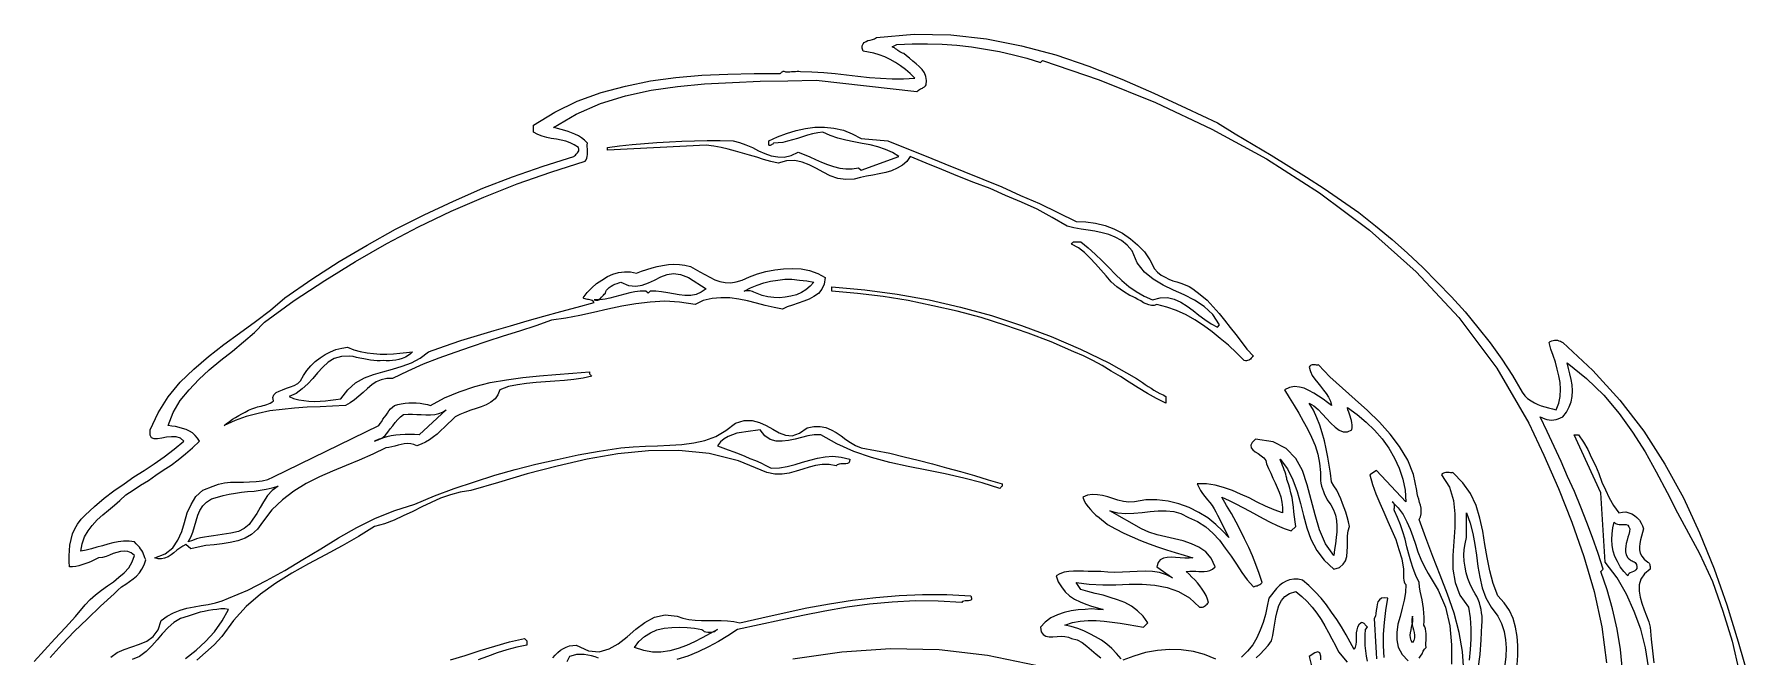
# Model space of a CAD drawing. Extents: x 0.04 to 5.44, y 0.03 to 8.8.
# Drawn here: x 0.33 to 5.39, y 6.96 to 8.8 of the extents above; entities that cross this region are included whole.
import ezdxf

# ---------------------------------------------------------------- set-up
doc = ezdxf.new("R2010")
doc.units = 0
doc.layers.add('1', color=7, linetype='Continuous')

msp = doc.modelspace()

# ---------------------------------------------------------------- linework, layer by layer
for points in [[(0.326, 6.945), (0.356, 6.978), (0.387, 7.012), (0.418, 7.045), (0.448, 7.078), (0.476, 7.112), (0.491, 7.128), (0.507, 7.142), (0.525, 7.156), (0.542, 7.168), (0.56, 7.18), (0.576, 7.194), (0.591, 7.207), (0.605, 7.222), (0.615, 7.239), (0.622, 7.258), (0.612, 7.266), (0.602, 7.27), (0.591, 7.271), (0.581, 7.27), (0.57, 7.267), (0.559, 7.264), (0.548, 7.259), (0.538, 7.255), (0.527, 7.252), (0.516, 7.251), (0.508, 7.247), (0.5, 7.243), (0.492, 7.239), (0.484, 7.236), (0.475, 7.233), (0.466, 7.23), (0.458, 7.228), (0.449, 7.226), (0.439, 7.225), (0.43, 7.225), (0.429, 7.24), (0.429, 7.257), (0.43, 7.273), (0.431, 7.289), (0.435, 7.305), (0.439, 7.322), (0.446, 7.337), (0.454, 7.351), (0.464, 7.365), (0.476, 7.377), (0.504, 7.403), (0.532, 7.427), (0.561, 7.449), (0.591, 7.47), (0.62, 7.49), (0.651, 7.509), (0.68, 7.529), (0.71, 7.55), (0.739, 7.572), (0.768, 7.596), (0.758, 7.605), (0.745, 7.609), (0.731, 7.609), (0.717, 7.608), (0.703, 7.605), (0.69, 7.603), (0.68, 7.603), (0.672, 7.606), (0.668, 7.614), (0.668, 7.629), (0.692, 7.68), (0.721, 7.727), (0.757, 7.77), (0.797, 7.809), (0.841, 7.846), (0.886, 7.881), (0.932, 7.915), (0.979, 7.949), (1.024, 7.983), (1.066, 8.019), (1.146, 8.074), (1.227, 8.127), (1.309, 8.175), (1.393, 8.222), (1.478, 8.265), (1.564, 8.305), (1.651, 8.343), (1.739, 8.377), (1.829, 8.408), (1.92, 8.437), (1.922, 8.439), (1.925, 8.441), (1.927, 8.444), (1.929, 8.446), (1.931, 8.448), (1.932, 8.451), (1.934, 8.454), (1.934, 8.456), (1.934, 8.459), (1.933, 8.463), (1.921, 8.471), (1.909, 8.477), (1.896, 8.482), (1.882, 8.485), (1.868, 8.488), (1.853, 8.49), (1.84, 8.493), (1.826, 8.497), (1.813, 8.502), (1.801, 8.509), (1.801, 8.529), (1.864, 8.568), (1.93, 8.6), (2, 8.626), (2.072, 8.645), (2.146, 8.66), (2.221, 8.67), (2.298, 8.677), (2.375, 8.68), (2.452, 8.682), (2.529, 8.682), (2.531, 8.683), (2.532, 8.685), (2.533, 8.686), (2.535, 8.687), (2.537, 8.688), (2.538, 8.689), (2.54, 8.689), (2.543, 8.688), (2.545, 8.687), (2.549, 8.687), (2.553, 8.687), (2.558, 8.687), (2.563, 8.688), (2.568, 8.688), (2.574, 8.688), (2.579, 8.689), (2.584, 8.689), (2.589, 8.688), (2.623, 8.687), (2.658, 8.685), (2.692, 8.682), (2.725, 8.678), (2.759, 8.674), (2.793, 8.67), (2.826, 8.668), (2.86, 8.666), (2.893, 8.666), (2.927, 8.668), (2.913, 8.682), (2.899, 8.694), (2.885, 8.705), (2.87, 8.715), (2.854, 8.723), (2.838, 8.731), (2.822, 8.737), (2.806, 8.742), (2.79, 8.745), (2.774, 8.748), (2.771, 8.757), (2.771, 8.764), (2.774, 8.77), (2.777, 8.774), (2.783, 8.777), (2.788, 8.78), (2.795, 8.781), (2.802, 8.783), (2.808, 8.785), (2.814, 8.788), (2.925, 8.798), (3.033, 8.796), (3.139, 8.785), (3.242, 8.764), (3.343, 8.737), (3.441, 8.704), (3.538, 8.665), (3.633, 8.624), (3.728, 8.58), (3.821, 8.536), (3.873, 8.504), (3.926, 8.472), (3.979, 8.441), (4.032, 8.408), (4.084, 8.376), (4.136, 8.342), (4.187, 8.307), (4.238, 8.271), (4.288, 8.232), (4.337, 8.192)], [(2.847, 8.483), (2.903, 8.461), (2.96, 8.438), (3.016, 8.415), (3.072, 8.393), (3.128, 8.37), (3.184, 8.347), (3.239, 8.322), (3.295, 8.298), (3.349, 8.271), (3.403, 8.245), (3.432, 8.244), (3.461, 8.24), (3.489, 8.233), (3.515, 8.223), (3.54, 8.21), (3.564, 8.194), (3.585, 8.176), (3.605, 8.155), (3.621, 8.132), (3.635, 8.105), (3.644, 8.095), (3.655, 8.086), (3.666, 8.08), (3.677, 8.074), (3.689, 8.07), (3.701, 8.067), (3.713, 8.063), (3.725, 8.058), (3.737, 8.053), (3.748, 8.046), (3.77, 8.029), (3.79, 8.012), (3.808, 7.993), (3.826, 7.973), (3.842, 7.953), (3.858, 7.932), (3.875, 7.911), (3.891, 7.89), (3.908, 7.868), (3.927, 7.847), (3.924, 7.845), (3.922, 7.843), (3.92, 7.841), (3.918, 7.838), (3.915, 7.836), (3.913, 7.835), (3.91, 7.834), (3.907, 7.833), (3.904, 7.833), (3.9, 7.834), (3.877, 7.857), (3.853, 7.879), (3.829, 7.899), (3.805, 7.919), (3.78, 7.938), (3.754, 7.954), (3.728, 7.969), (3.7, 7.982), (3.671, 7.992), (3.642, 8), (3.634, 7.997), (3.626, 7.997), (3.618, 7.999), (3.61, 8.002), (3.602, 8.005), (3.594, 8.01), (3.586, 8.014), (3.578, 8.019), (3.57, 8.023), (3.562, 8.026), (3.543, 8.038), (3.524, 8.052), (3.507, 8.067), (3.492, 8.084), (3.476, 8.102), (3.461, 8.12), (3.445, 8.137), (3.428, 8.153), (3.41, 8.167), (3.39, 8.178), (3.392, 8.181), (3.394, 8.183), (3.396, 8.185), (3.399, 8.185), (3.402, 8.185), (3.405, 8.185), (3.408, 8.185), (3.411, 8.185), (3.414, 8.185), (3.417, 8.185), (3.439, 8.167), (3.46, 8.148), (3.48, 8.129), (3.5, 8.109), (3.519, 8.089), (3.538, 8.071), (3.559, 8.053), (3.581, 8.038), (3.604, 8.024), (3.629, 8.013), (3.652, 8.019), (3.673, 8.02), (3.693, 8.015), (3.713, 8.007), (3.731, 7.995), (3.749, 7.982), (3.766, 7.968), (3.784, 7.955), (3.802, 7.943), (3.821, 7.933), (3.827, 7.94), (3.807, 7.97), (3.782, 7.994), (3.753, 8.012), (3.722, 8.028), (3.691, 8.042), (3.66, 8.057), (3.631, 8.074), (3.605, 8.095), (3.584, 8.123), (3.569, 8.158), (3.554, 8.175), (3.537, 8.189), (3.519, 8.199), (3.5, 8.206), (3.48, 8.211), (3.459, 8.216), (3.439, 8.219), (3.418, 8.222), (3.397, 8.226), (3.377, 8.231), (3.333, 8.257), (3.288, 8.281), (3.242, 8.302), (3.195, 8.322), (3.149, 8.342), (3.101, 8.36), (3.054, 8.379), (3.007, 8.398), (2.96, 8.417), (2.913, 8.437), (2.903, 8.422), (2.89, 8.411), (2.875, 8.402), (2.858, 8.395), (2.841, 8.39), (2.822, 8.386), (2.803, 8.382), (2.784, 8.379), (2.766, 8.375), (2.748, 8.37), (2.723, 8.369), (2.699, 8.372), (2.677, 8.38), (2.656, 8.391), (2.636, 8.401), (2.615, 8.412), (2.594, 8.42), (2.572, 8.425), (2.548, 8.424), (2.523, 8.417), (2.502, 8.422), (2.48, 8.428), (2.46, 8.435), (2.439, 8.441), (2.418, 8.447), (2.397, 8.453), (2.376, 8.459), (2.355, 8.463), (2.333, 8.467), (2.311, 8.47), (2.019, 8.456), (2.019, 8.463), (2.055, 8.468), (2.092, 8.472), (2.128, 8.475), (2.165, 8.478), (2.202, 8.48), (2.239, 8.482), (2.276, 8.483), (2.314, 8.484), (2.352, 8.484), (2.39, 8.483), (2.409, 8.478), (2.428, 8.471), (2.447, 8.463), (2.465, 8.454), (2.484, 8.446), (2.503, 8.439), (2.522, 8.436), (2.541, 8.435), (2.562, 8.44), (2.582, 8.45), (2.6, 8.443), (2.617, 8.436), (2.634, 8.428), (2.651, 8.42), (2.669, 8.413), (2.687, 8.407), (2.705, 8.402), (2.723, 8.4), (2.742, 8.4), (2.761, 8.403), (2.768, 8.397), (2.88, 8.437), (2.861, 8.449), (2.84, 8.458), (2.818, 8.465), (2.795, 8.471), (2.771, 8.475), (2.747, 8.48), (2.723, 8.485), (2.699, 8.491), (2.677, 8.499), (2.655, 8.509), (2.64, 8.507), (2.625, 8.504), (2.61, 8.5), (2.595, 8.495), (2.58, 8.49), (2.566, 8.486), (2.551, 8.482), (2.537, 8.478), (2.523, 8.477), (2.509, 8.476), (2.508, 8.475), (2.507, 8.473), (2.505, 8.472), (2.504, 8.471), (2.502, 8.47), (2.5, 8.469), (2.498, 8.469), (2.496, 8.47), (2.496, 8.483), (2.521, 8.495), (2.548, 8.505), (2.576, 8.514), (2.604, 8.52), (2.632, 8.524), (2.66, 8.524), (2.688, 8.521), (2.716, 8.515), (2.742, 8.504), (2.768, 8.49), (2.847, 8.483)], [(4.337, 8.192), (4.382, 8.151), (4.427, 8.109), (4.47, 8.066), (4.512, 8.022), (4.552, 7.978), (4.59, 7.932), (4.626, 7.886), (4.661, 7.838), (4.692, 7.79), (4.721, 7.741), (4.729, 7.73), (4.737, 7.722), (4.747, 7.715), (4.757, 7.709), (4.767, 7.704), (4.777, 7.7), (4.788, 7.697), (4.799, 7.694), (4.81, 7.691), (4.821, 7.688), (4.829, 7.708), (4.833, 7.728), (4.834, 7.749), (4.833, 7.769), (4.829, 7.789), (4.824, 7.809), (4.819, 7.829), (4.812, 7.849), (4.806, 7.868), (4.801, 7.887), (4.804, 7.89), (4.808, 7.892), (4.812, 7.893), (4.816, 7.894), (4.821, 7.894), (4.825, 7.894), (4.829, 7.892), (4.834, 7.891), (4.837, 7.889), (4.841, 7.887), (4.93, 7.805), (5.009, 7.717), (5.08, 7.625), (5.142, 7.528), (5.197, 7.428), (5.245, 7.325), (5.288, 7.219), (5.325, 7.112), (5.359, 7.003), (5.39, 6.894)], [(2.417, 8.072), (2.439, 8.081), (2.462, 8.09), (2.487, 8.097), (2.513, 8.102), (2.539, 8.105), (2.565, 8.106), (2.591, 8.105), (2.616, 8.1), (2.64, 8.091), (2.662, 8.079), (2.659, 8.06), (2.652, 8.045), (2.642, 8.032), (2.629, 8.023), (2.615, 8.015), (2.599, 8.009), (2.582, 8.004), (2.566, 7.998), (2.55, 7.993), (2.536, 7.986), (2.511, 7.991), (2.485, 7.997), (2.459, 8.004), (2.433, 8.01), (2.407, 8.015), (2.38, 8.019), (2.354, 8.019), (2.328, 8.017), (2.302, 8.011), (2.278, 8), (2.232, 8.007), (2.188, 8.009), (2.145, 8.007), (2.103, 8.002), (2.061, 7.995), (2.02, 7.986), (1.978, 7.976), (1.937, 7.967), (1.896, 7.959), (1.854, 7.953), (1.807, 7.937), (1.759, 7.921), (1.711, 7.906), (1.663, 7.89), (1.616, 7.875), (1.568, 7.858), (1.521, 7.841), (1.475, 7.823), (1.429, 7.803), (1.384, 7.781), (1.367, 7.781), (1.351, 7.777), (1.336, 7.771), (1.323, 7.762), (1.31, 7.751), (1.297, 7.74), (1.285, 7.729), (1.272, 7.718), (1.259, 7.709), (1.245, 7.701), (1.207, 7.699), (1.17, 7.697), (1.132, 7.696), (1.095, 7.693), (1.058, 7.689), (1.022, 7.685), (0.987, 7.678), (0.952, 7.669), (0.919, 7.657), (0.887, 7.642), (0.894, 7.648), (0.903, 7.654), (0.911, 7.661), (0.92, 7.666), (0.93, 7.672), (0.939, 7.677), (0.949, 7.682), (0.959, 7.687), (0.969, 7.691), (0.98, 7.695), (0.985, 7.697), (0.99, 7.698), (0.996, 7.699), (1.002, 7.701), (1.007, 7.702), (1.013, 7.704), (1.018, 7.706), (1.023, 7.708), (1.028, 7.711), (1.033, 7.715), (1.031, 7.725), (1.034, 7.733), (1.04, 7.74), (1.049, 7.744), (1.059, 7.748), (1.071, 7.752), (1.083, 7.756), (1.094, 7.76), (1.104, 7.766), (1.112, 7.774), (1.121, 7.79), (1.131, 7.805), (1.143, 7.818), (1.156, 7.831), (1.17, 7.842), (1.185, 7.852), (1.201, 7.86), (1.217, 7.867), (1.234, 7.871), (1.251, 7.874), (1.27, 7.866), (1.289, 7.861), (1.309, 7.857), (1.328, 7.855), (1.348, 7.853), (1.367, 7.853), (1.387, 7.854), (1.406, 7.856), (1.425, 7.858), (1.443, 7.86), (1.437, 7.854), (1.43, 7.849), (1.422, 7.844), (1.413, 7.84), (1.403, 7.837), (1.394, 7.835), (1.384, 7.834), (1.375, 7.833), (1.365, 7.833), (1.357, 7.834), (1.348, 7.833), (1.339, 7.833), (1.329, 7.834), (1.319, 7.835), (1.309, 7.837), (1.299, 7.839), (1.288, 7.841), (1.278, 7.843), (1.268, 7.846), (1.258, 7.847), (1.233, 7.846), (1.212, 7.84), (1.194, 7.829), (1.178, 7.814), (1.163, 7.798), (1.149, 7.781), (1.134, 7.765), (1.117, 7.75), (1.1, 7.737), (1.079, 7.728), (1.092, 7.722), (1.107, 7.718), (1.122, 7.716), (1.137, 7.714), (1.153, 7.713), (1.17, 7.714), (1.186, 7.715), (1.201, 7.717), (1.217, 7.719), (1.231, 7.721), (1.252, 7.748), (1.275, 7.768), (1.301, 7.783), (1.328, 7.793), (1.356, 7.801), (1.384, 7.809), (1.413, 7.817), (1.44, 7.827), (1.466, 7.841), (1.49, 7.86), (1.538, 7.877), (1.586, 7.893), (1.635, 7.908), (1.684, 7.923), (1.733, 7.937), (1.782, 7.951), (1.831, 7.965), (1.881, 7.979), (1.93, 7.992), (1.98, 8.006), (1.977, 8.009), (1.974, 8.011), (1.971, 8.012), (1.967, 8.013), (1.963, 8.014), (1.96, 8.014), (1.956, 8.015), (1.953, 8.016), (1.949, 8.017), (1.947, 8.019), (1.959, 8.035), (1.973, 8.049), (1.987, 8.062), (2.002, 8.072), (2.019, 8.082), (2.035, 8.089), (2.052, 8.094), (2.069, 8.096), (2.087, 8.096), (2.105, 8.092), (2.12, 8.098), (2.135, 8.103), (2.151, 8.108), (2.166, 8.112), (2.182, 8.115), (2.199, 8.118), (2.215, 8.119), (2.232, 8.118), (2.248, 8.116), (2.264, 8.112), (2.278, 8.104), (2.292, 8.096), (2.307, 8.088), (2.321, 8.08), (2.336, 8.073), (2.351, 8.068), (2.367, 8.065), (2.383, 8.064), (2.399, 8.067), (2.417, 8.072)], [(3.582, 7.781), (3.591, 7.775), (3.599, 7.769), (3.607, 7.763), (3.616, 7.757), (3.625, 7.752), (3.633, 7.747), (3.642, 7.742), (3.651, 7.737), (3.66, 7.733), (3.668, 7.728), (3.668, 7.708), (3.641, 7.722), (3.614, 7.737), (3.587, 7.753), (3.56, 7.77), (3.534, 7.787), (3.507, 7.803), (3.48, 7.819), (3.453, 7.834), (3.425, 7.848), (3.397, 7.86), (3.33, 7.889), (3.262, 7.915), (3.193, 7.939), (3.123, 7.961), (3.052, 7.98), (2.98, 7.996), (2.907, 8.011), (2.833, 8.023), (2.758, 8.032), (2.682, 8.039), (2.682, 8.052), (2.779, 8.043), (2.875, 8.03), (2.969, 8.013), (3.062, 7.992), (3.153, 7.967), (3.242, 7.938), (3.33, 7.905), (3.416, 7.868), (3.5, 7.827), (3.582, 7.781)], [(1.966, 7.801), (1.966, 7.799), (1.966, 7.797), (1.966, 7.795), (1.968, 7.793), (1.969, 7.792), (1.97, 7.79), (1.972, 7.789), (1.973, 7.788), (1.947, 7.782), (1.92, 7.778), (1.892, 7.775), (1.864, 7.773), (1.836, 7.771), (1.808, 7.769), (1.78, 7.766), (1.753, 7.762), (1.727, 7.757), (1.701, 7.748), (1.695, 7.733), (1.687, 7.721), (1.675, 7.711), (1.661, 7.703), (1.646, 7.697), (1.631, 7.692), (1.615, 7.687), (1.598, 7.681), (1.583, 7.675), (1.569, 7.668), (1.559, 7.658), (1.548, 7.647), (1.538, 7.637), (1.527, 7.627), (1.516, 7.617), (1.505, 7.609), (1.493, 7.6), (1.482, 7.593), (1.469, 7.587), (1.456, 7.582), (1.447, 7.586), (1.438, 7.588), (1.429, 7.589), (1.419, 7.588), (1.41, 7.586), (1.401, 7.584), (1.391, 7.581), (1.382, 7.579), (1.373, 7.577), (1.364, 7.576), (1.326, 7.557), (1.286, 7.54), (1.247, 7.524), (1.207, 7.507), (1.168, 7.49), (1.129, 7.471), (1.093, 7.448), (1.059, 7.423), (1.028, 7.393), (1, 7.357), (0.985, 7.336), (0.968, 7.32), (0.949, 7.309), (0.927, 7.301), (0.905, 7.296), (0.881, 7.293), (0.857, 7.29), (0.833, 7.288), (0.81, 7.283), (0.788, 7.278), (0.774, 7.291), (0.765, 7.286), (0.756, 7.28), (0.747, 7.274), (0.738, 7.266), (0.73, 7.26), (0.721, 7.254), (0.711, 7.25), (0.702, 7.248), (0.692, 7.248), (0.682, 7.251), (0.713, 7.263), (0.735, 7.281), (0.75, 7.303), (0.762, 7.329), (0.77, 7.356), (0.778, 7.384), (0.789, 7.409), (0.803, 7.432), (0.824, 7.451), (0.854, 7.463), (0.87, 7.469), (0.888, 7.473), (0.906, 7.475), (0.925, 7.475), (0.944, 7.475), (0.962, 7.476), (0.981, 7.477), (0.999, 7.479), (1.016, 7.483), (1.033, 7.49), (1.344, 7.642), (1.348, 7.648), (1.353, 7.654), (1.356, 7.661), (1.36, 7.667), (1.365, 7.673), (1.369, 7.679), (1.373, 7.685), (1.378, 7.691), (1.384, 7.696), (1.39, 7.701), (1.4, 7.704), (1.41, 7.706), (1.421, 7.708), (1.432, 7.709), (1.443, 7.709), (1.454, 7.709), (1.466, 7.708), (1.476, 7.706), (1.487, 7.704), (1.496, 7.701), (1.538, 7.724), (1.581, 7.742), (1.627, 7.757), (1.673, 7.769), (1.721, 7.777), (1.769, 7.784), (1.818, 7.789), (1.867, 7.793), (1.917, 7.797), (1.966, 7.801)], [(0.552, 6.958), (0.571, 6.971), (0.591, 6.98), (0.614, 6.988), (0.637, 6.996), (0.658, 7.005), (0.677, 7.019), (0.692, 7.038), (0.701, 7.066), (0.718, 7.079), (0.737, 7.089), (0.757, 7.097), (0.777, 7.102), (0.798, 7.106), (0.819, 7.11), (0.84, 7.113), (0.861, 7.118), (0.881, 7.124), (0.9, 7.132), (0.957, 7.156), (1.012, 7.184), (1.066, 7.214), (1.119, 7.246), (1.172, 7.278), (1.225, 7.31), (1.279, 7.341), (1.334, 7.368), (1.391, 7.391), (1.45, 7.41), (1.508, 7.434), (1.566, 7.456), (1.626, 7.476), (1.686, 7.495), (1.746, 7.512), (1.807, 7.528), (1.87, 7.542), (1.932, 7.555), (1.995, 7.566), (2.059, 7.576), (2.095, 7.579), (2.131, 7.581), (2.167, 7.582), (2.203, 7.584), (2.239, 7.586), (2.274, 7.591), (2.307, 7.598), (2.339, 7.61), (2.369, 7.627), (2.397, 7.649), (2.423, 7.657), (2.446, 7.657), (2.468, 7.651), (2.488, 7.642), (2.507, 7.631), (2.526, 7.62), (2.545, 7.614), (2.565, 7.612), (2.586, 7.619), (2.609, 7.635)], [(2.609, 7.635), (2.629, 7.639), (2.647, 7.639), (2.664, 7.636), (2.68, 7.629), (2.695, 7.621), (2.709, 7.612), (2.723, 7.601), (2.737, 7.592), (2.752, 7.583), (2.768, 7.576), (2.811, 7.568), (2.853, 7.56), (2.895, 7.55), (2.937, 7.54), (2.979, 7.529), (3.02, 7.517), (3.062, 7.506), (3.103, 7.494), (3.144, 7.482), (3.185, 7.47), (3.185, 7.468), (3.185, 7.466), (3.185, 7.464), (3.184, 7.462), (3.182, 7.461), (3.181, 7.459), (3.18, 7.458), (3.178, 7.456), (3.126, 7.473), (3.072, 7.487), (3.017, 7.499), (2.962, 7.51), (2.907, 7.521), (2.853, 7.533), (2.799, 7.548), (2.747, 7.565), (2.697, 7.588), (2.649, 7.615), (2.63, 7.615), (2.611, 7.612), (2.592, 7.607), (2.573, 7.602), (2.554, 7.598), (2.535, 7.596), (2.517, 7.596), (2.5, 7.601), (2.484, 7.612), (2.47, 7.629), (2.456, 7.627), (2.442, 7.625), (2.428, 7.623), (2.415, 7.621), (2.401, 7.619), (2.388, 7.615), (2.376, 7.61), (2.364, 7.603), (2.353, 7.594), (2.344, 7.582), (2.36, 7.576), (2.376, 7.57), (2.392, 7.564), (2.408, 7.558), (2.425, 7.552), (2.44, 7.545), (2.456, 7.539), (2.472, 7.532), (2.487, 7.524), (2.503, 7.516), (2.527, 7.517), (2.55, 7.521), (2.573, 7.527), (2.595, 7.534), (2.617, 7.54), (2.639, 7.546), (2.662, 7.55), (2.685, 7.552), (2.709, 7.549), (2.735, 7.543), (2.734, 7.536), (2.732, 7.532), (2.728, 7.53), (2.723, 7.529), (2.718, 7.529), (2.713, 7.529), (2.708, 7.529), (2.703, 7.528), (2.698, 7.526), (2.695, 7.523), (2.674, 7.527), (2.653, 7.527), (2.634, 7.524), (2.615, 7.519), (2.596, 7.513), (2.576, 7.507), (2.556, 7.501), (2.535, 7.498), (2.513, 7.498), (2.49, 7.503), (2.406, 7.538), (2.319, 7.559), (2.23, 7.568), (2.14, 7.567), (2.05, 7.558), (1.959, 7.543), (1.87, 7.522), (1.782, 7.499), (1.697, 7.474), (1.615, 7.45), (1.584, 7.445), (1.555, 7.437), (1.526, 7.427), (1.498, 7.415), (1.471, 7.402), (1.444, 7.388), (1.416, 7.375), (1.389, 7.362), (1.36, 7.352), (1.331, 7.344), (1.284, 7.314), (1.235, 7.287), (1.186, 7.26), (1.136, 7.233), (1.087, 7.206), (1.039, 7.176), (0.994, 7.144), (0.952, 7.107), (0.914, 7.066), (0.88, 7.019), (0.857, 6.994), (0.832, 6.971), (0.806, 6.949)], [(5.094, 6.929), (5.085, 6.985), (5.071, 7.04), (5.052, 7.093), (5.029, 7.144), (5.001, 7.192), (4.966, 7.238), (4.953, 7.443), (4.874, 7.615), (4.887, 7.615)], [(4.887, 7.615), (4.902, 7.593), (4.915, 7.571), (4.926, 7.547), (4.937, 7.524), (4.947, 7.5), (4.956, 7.475), (4.967, 7.452), (4.978, 7.428), (4.991, 7.406), (5.006, 7.384), (5.017, 7.386), (5.027, 7.387), (5.036, 7.384), (5.045, 7.381), (5.053, 7.376), (5.06, 7.37), (5.067, 7.362), (5.072, 7.354), (5.076, 7.346), (5.079, 7.337), (5.076, 7.326), (5.073, 7.315), (5.07, 7.304), (5.068, 7.294), (5.067, 7.284), (5.067, 7.275), (5.069, 7.265), (5.074, 7.256), (5.081, 7.247), (5.092, 7.238), (5.094, 7.237), (5.096, 7.235), (5.097, 7.233), (5.098, 7.231), (5.098, 7.229), (5.099, 7.226), (5.099, 7.224), (5.099, 7.221), (5.099, 7.218), (5.082, 7.204), (5.071, 7.188), (5.066, 7.171), (5.066, 7.153), (5.069, 7.135), (5.074, 7.117), (5.081, 7.098), (5.088, 7.08), (5.095, 7.062), (5.099, 7.046), (5.102, 7.011), (5.106, 6.976), (5.11, 6.941)], [(1.858, 6.956), (1.865, 6.964), (1.872, 6.971), (1.88, 6.978), (1.889, 6.983), (1.897, 6.987), (1.907, 6.991), (1.917, 6.992), (1.927, 6.993), (1.963, 6.976), (1.995, 6.973), (2.024, 6.982), (2.051, 6.997), (2.077, 7.018), (2.103, 7.04), (2.129, 7.06), (2.158, 7.076), (2.189, 7.083), (2.225, 7.079), (2.242, 7.073), (2.259, 7.069), (2.278, 7.067), (2.297, 7.066), (2.316, 7.066), (2.336, 7.066), (2.355, 7.066), (2.374, 7.065), (2.392, 7.063), (2.41, 7.059), (2.475, 7.074), (2.541, 7.089), (2.608, 7.103), (2.675, 7.115), (2.743, 7.126), (2.812, 7.134), (2.881, 7.14), (2.95, 7.143), (3.021, 7.143), (3.092, 7.139)], [(0.773, 6.954), (0.804, 6.978), (0.832, 7.004), (0.858, 7.033), (0.881, 7.065), (0.9, 7.099), (0.889, 7.1), (0.877, 7.1), (0.865, 7.099), (0.853, 7.098), (0.841, 7.096), (0.828, 7.093), (0.816, 7.091), (0.804, 7.087), (0.792, 7.083), (0.781, 7.079), (0.758, 7.072), (0.738, 7.06), (0.721, 7.045), (0.704, 7.027), (0.689, 7.009), (0.673, 6.991), (0.656, 6.974), (0.637, 6.96), (0.615, 6.951)], [(3.092, 7.139), (3.094, 7.132), (3.094, 7.128), (3.092, 7.126), (3.089, 7.125), (3.085, 7.124), (3.081, 7.124), (3.076, 7.124), (3.072, 7.123), (3.068, 7.122), (3.066, 7.119), (2.996, 7.123), (2.928, 7.124), (2.86, 7.12), (2.793, 7.114), (2.727, 7.105), (2.661, 7.094), (2.596, 7.081), (2.531, 7.067), (2.467, 7.053), (2.403, 7.039), (2.375, 7.021), (2.347, 7.004), (2.317, 6.988), (2.287, 6.973), (2.256, 6.961), (2.224, 6.951)], [(1.555, 6.95), (1.599, 6.963), (1.643, 6.977), (1.686, 6.99), (1.73, 7.003), (1.774, 7.013), (1.781, 7.006)], [(1.781, 7.006), (1.781, 6.993), (1.751, 6.987), (1.722, 6.979), (1.693, 6.97), (1.665, 6.96), (1.637, 6.95)], [(1.993, 6.955), (1.983, 6.959), (1.972, 6.962), (1.961, 6.964), (1.95, 6.966), (1.939, 6.966), (1.928, 6.966), (1.918, 6.963), (1.907, 6.96), (1.899, 6.944)]]:
    msp.add_lwpolyline(points)
at = {"layer": '1'}
for points in [[(0.373, 6.957), (0.408, 6.996), (0.444, 7.034), (0.483, 7.071), (0.522, 7.108), (0.562, 7.145), (0.573, 7.156), (0.584, 7.165), (0.596, 7.173), (0.607, 7.181), (0.618, 7.189), (0.628, 7.197), (0.637, 7.207), (0.644, 7.218), (0.651, 7.23), (0.655, 7.245), (0.653, 7.251), (0.651, 7.257), (0.649, 7.262), (0.647, 7.268), (0.644, 7.273), (0.64, 7.278), (0.637, 7.283), (0.632, 7.288), (0.627, 7.293), (0.622, 7.298), (0.606, 7.3), (0.59, 7.3), (0.574, 7.298), (0.558, 7.295), (0.543, 7.292), (0.527, 7.287), (0.511, 7.283), (0.495, 7.278), (0.479, 7.274), (0.463, 7.271), (0.467, 7.293), (0.474, 7.313), (0.485, 7.331), (0.497, 7.347), (0.512, 7.363), (0.528, 7.378), (0.545, 7.392), (0.563, 7.407), (0.579, 7.421), (0.596, 7.437), (0.618, 7.451), (0.64, 7.466), (0.663, 7.48), (0.685, 7.495), (0.707, 7.51), (0.73, 7.525), (0.751, 7.541), (0.773, 7.558), (0.793, 7.576), (0.814, 7.596), (0.808, 7.605), (0.801, 7.613), (0.793, 7.62), (0.784, 7.625), (0.775, 7.63), (0.764, 7.633), (0.754, 7.636), (0.743, 7.639), (0.732, 7.64), (0.721, 7.642), (0.736, 7.681), (0.757, 7.716), (0.783, 7.748), (0.812, 7.778), (0.843, 7.807), (0.877, 7.835), (0.911, 7.862), (0.944, 7.889), (0.976, 7.917), (1.006, 7.947), (1.094, 8.011), (1.184, 8.071), (1.275, 8.127), (1.367, 8.18), (1.461, 8.229), (1.557, 8.275), (1.654, 8.317), (1.752, 8.356), (1.852, 8.391), (1.953, 8.423), (1.956, 8.427), (1.958, 8.432), (1.959, 8.437), (1.96, 8.443), (1.96, 8.448), (1.96, 8.454), (1.96, 8.46), (1.959, 8.465), (1.959, 8.471), (1.96, 8.476), (1.951, 8.485), (1.942, 8.492), (1.933, 8.498), (1.923, 8.503), (1.913, 8.507), (1.903, 8.511), (1.893, 8.514), (1.882, 8.517), (1.871, 8.52), (1.86, 8.523), (1.927, 8.562), (1.998, 8.593), (2.072, 8.616), (2.148, 8.633), (2.226, 8.644), (2.306, 8.652), (2.388, 8.656), (2.47, 8.659), (2.552, 8.66), (2.635, 8.662), (2.933, 8.629), (2.936, 8.631), (2.938, 8.633), (2.941, 8.635), (2.944, 8.637), (2.947, 8.638), (2.95, 8.639), (2.952, 8.641), (2.955, 8.643), (2.958, 8.646), (2.96, 8.649), (2.961, 8.661), (2.959, 8.673), (2.955, 8.684), (2.949, 8.694), (2.94, 8.703), (2.931, 8.711), (2.921, 8.719), (2.911, 8.727), (2.902, 8.734), (2.894, 8.741), (2.89, 8.742), (2.887, 8.744), (2.883, 8.746), (2.88, 8.748), (2.877, 8.75), (2.874, 8.753), (2.87, 8.755), (2.867, 8.758), (2.864, 8.759), (2.86, 8.761), (2.874, 8.768), (2.919, 8.77), (2.964, 8.77), (3.008, 8.769), (3.051, 8.766), (3.094, 8.761), (3.136, 8.754), (3.177, 8.747), (3.218, 8.737), (3.258, 8.727), (3.298, 8.715)], [(3.298, 8.715), (3.304, 8.721), (3.471, 8.663), (3.638, 8.596), (3.804, 8.518), (3.966, 8.43), (4.122, 8.33), (4.27, 8.219), (4.408, 8.096), (4.534, 7.961), (4.646, 7.812), (4.741, 7.649), (4.785, 7.554), (4.828, 7.456), (4.868, 7.357), (4.903, 7.255), (4.934, 7.152), (4.956, 7.047), (4.97, 6.941)], [(2.311, 8.046), (2.296, 8.036), (2.281, 8.029), (2.265, 8.026), (2.248, 8.026), (2.231, 8.028), (2.214, 8.031), (2.197, 8.034), (2.179, 8.037), (2.162, 8.039), (2.145, 8.039), (2.139, 8.033), (2.132, 8.039), (2.116, 8.039), (2.1, 8.037), (2.085, 8.034), (2.07, 8.03), (2.056, 8.026), (2.041, 8.022), (2.026, 8.018), (2.012, 8.015), (1.996, 8.013), (1.98, 8.013), (1.984, 8.012), (1.988, 8.012), (1.992, 8.012), (1.995, 8.015), (1.998, 8.017), (2.001, 8.021), (2.004, 8.024), (2.007, 8.027), (2.009, 8.03), (2.013, 8.033), (2.014, 8.038), (2.016, 8.042), (2.02, 8.046), (2.024, 8.05), (2.03, 8.054), (2.035, 8.057), (2.041, 8.06), (2.048, 8.062), (2.053, 8.064), (2.059, 8.066), (2.081, 8.056), (2.103, 8.054), (2.122, 8.057), (2.14, 8.064), (2.158, 8.072), (2.177, 8.081), (2.195, 8.088), (2.214, 8.091), (2.235, 8.088), (2.258, 8.079), (2.311, 8.046)], [(2.629, 8.066), (2.618, 8.054), (2.605, 8.043), (2.592, 8.035), (2.577, 8.028), (2.561, 8.024), (2.544, 8.021), (2.527, 8.019), (2.51, 8.02), (2.493, 8.022), (2.476, 8.026), (2.471, 8.028), (2.466, 8.03), (2.461, 8.032), (2.456, 8.034), (2.451, 8.036), (2.447, 8.038), (2.441, 8.04), (2.436, 8.04), (2.43, 8.04), (2.423, 8.039), (2.442, 8.049), (2.461, 8.057), (2.481, 8.064), (2.501, 8.069), (2.522, 8.072), (2.543, 8.074), (2.564, 8.074), (2.586, 8.072), (2.608, 8.07), (2.629, 8.066)], [(4.549, 6.917), (4.545, 6.974), (4.535, 7.031), (4.52, 7.088), (4.5, 7.144), (4.479, 7.2), (4.457, 7.255), (4.436, 7.31), (4.417, 7.364), (4.421, 7.372), (4.423, 7.381), (4.423, 7.389), (4.423, 7.398), (4.421, 7.407), (4.418, 7.415), (4.416, 7.424), (4.413, 7.432), (4.411, 7.441), (4.41, 7.45), (4.4, 7.497), (4.383, 7.54), (4.359, 7.58), (4.331, 7.617), (4.299, 7.652), (4.264, 7.686), (4.228, 7.719), (4.19, 7.752), (4.153, 7.786), (4.119, 7.821), (4.116, 7.82), (4.113, 7.82), (4.11, 7.821), (4.107, 7.821), (4.104, 7.821), (4.101, 7.821), (4.098, 7.82), (4.096, 7.819), (4.094, 7.817), (4.092, 7.814), (4.096, 7.802), (4.101, 7.79), (4.108, 7.779), (4.117, 7.768), (4.125, 7.758), (4.134, 7.747), (4.142, 7.737), (4.149, 7.726), (4.155, 7.714), (4.158, 7.701), (4.146, 7.71), (4.133, 7.72), (4.119, 7.729), (4.105, 7.738), (4.091, 7.746), (4.077, 7.752), (4.063, 7.755), (4.048, 7.757), (4.034, 7.754), (4.019, 7.748), (4.033, 7.725), (4.047, 7.701), (4.061, 7.679), (4.074, 7.655), (4.087, 7.632), (4.099, 7.608), (4.109, 7.583), (4.117, 7.557), (4.122, 7.531), (4.125, 7.503), (4.125, 7.496), (4.125, 7.488), (4.125, 7.48), (4.126, 7.472), (4.128, 7.463), (4.131, 7.455), (4.134, 7.447), (4.137, 7.438), (4.141, 7.431), (4.145, 7.423), (4.156, 7.408), (4.164, 7.393), (4.169, 7.377), (4.172, 7.361), (4.173, 7.345), (4.173, 7.328), (4.171, 7.311), (4.169, 7.293), (4.167, 7.276), (4.165, 7.258), (4.14, 7.293), (4.122, 7.334), (4.109, 7.378), (4.098, 7.423), (4.086, 7.467), (4.072, 7.509), (4.052, 7.545), (4.024, 7.574), (3.985, 7.594), (3.933, 7.602), (3.923, 7.592), (3.919, 7.584), (3.92, 7.576), (3.925, 7.57), (3.932, 7.564), (3.941, 7.559), (3.95, 7.553), (3.958, 7.547), (3.964, 7.539), (3.966, 7.529), (3.972, 7.515), (3.978, 7.501), (3.984, 7.487), (3.991, 7.473), (3.997, 7.459), (4.003, 7.445), (4.008, 7.431), (4.011, 7.416), (4.013, 7.4), (4.013, 7.384), (3.988, 7.393), (3.963, 7.404), (3.938, 7.416), (3.914, 7.428), (3.889, 7.439), (3.865, 7.45), (3.839, 7.459), (3.814, 7.466), (3.788, 7.47), (3.761, 7.47), (3.766, 7.46), (3.771, 7.45), (3.777, 7.441), (3.784, 7.432), (3.791, 7.423), (3.798, 7.415), (3.805, 7.406), (3.811, 7.396), (3.816, 7.387), (3.821, 7.377), (3.854, 7.311), (3.836, 7.331), (3.816, 7.35), (3.792, 7.369), (3.766, 7.385), (3.737, 7.4), (3.707, 7.411), (3.675, 7.419), (3.642, 7.423), (3.609, 7.423), (3.576, 7.417), (3.559, 7.416), (3.543, 7.418), (3.527, 7.422), (3.512, 7.426), (3.497, 7.431), (3.481, 7.435), (3.466, 7.437), (3.452, 7.438), (3.437, 7.436), (3.423, 7.43), (3.427, 7.42), (3.432, 7.411), (3.439, 7.402), (3.446, 7.394), (3.454, 7.385), (3.462, 7.377), (3.471, 7.37), (3.479, 7.363), (3.488, 7.357), (3.496, 7.35), (3.52, 7.337), (3.544, 7.324), (3.569, 7.313), (3.593, 7.302), (3.619, 7.293), (3.644, 7.284), (3.67, 7.275), (3.696, 7.267), (3.722, 7.259), (3.748, 7.251), (3.737, 7.25), (3.724, 7.25), (3.711, 7.251), (3.697, 7.252), (3.685, 7.253), (3.672, 7.252), (3.661, 7.25), (3.652, 7.245), (3.646, 7.237), (3.642, 7.225), (3.688, 7.192), (3.67, 7.201), (3.65, 7.208), (3.629, 7.211), (3.607, 7.212), (3.584, 7.211), (3.562, 7.21), (3.54, 7.209), (3.518, 7.208), (3.497, 7.209), (3.476, 7.211), (3.465, 7.211), (3.452, 7.211), (3.439, 7.211), (3.425, 7.212), (3.41, 7.212), (3.396, 7.212), (3.382, 7.211), (3.368, 7.209), (3.355, 7.204), (3.344, 7.198), (3.35, 7.18), (3.36, 7.165), (3.371, 7.151), (3.384, 7.139), (3.399, 7.129), (3.415, 7.121), (3.432, 7.114), (3.449, 7.108), (3.466, 7.103), (3.483, 7.099), (3.467, 7.099), (3.449, 7.1), (3.43, 7.099), (3.409, 7.098), (3.389, 7.095), (3.368, 7.09), (3.348, 7.083), (3.329, 7.074), (3.312, 7.061), (3.298, 7.046), (3.3, 7.033), (3.306, 7.025), (3.314, 7.02), (3.324, 7.018), (3.335, 7.018), (3.347, 7.019), (3.359, 7.02), (3.37, 7.019), (3.381, 7.017), (3.39, 7.013), (3.406, 7.009), (3.421, 7.001), (3.435, 6.99), (3.449, 6.978), (3.463, 6.967), (3.476, 6.956)], [(5.017, 6.918), (5.011, 6.98), (5.001, 7.04), (4.988, 7.1), (4.972, 7.157), (4.953, 7.211), (4.96, 7.218), (4.945, 7.264), (4.929, 7.311), (4.912, 7.356), (4.894, 7.401), (4.875, 7.447), (4.855, 7.491), (4.836, 7.536), (4.815, 7.58), (4.795, 7.624), (4.774, 7.668), (4.781, 7.665), (4.788, 7.662), (4.794, 7.66), (4.801, 7.659), (4.807, 7.658), (4.814, 7.659), (4.821, 7.66), (4.827, 7.662), (4.834, 7.665), (4.841, 7.668), (4.852, 7.682), (4.86, 7.697), (4.866, 7.712), (4.869, 7.728), (4.87, 7.745), (4.869, 7.762), (4.866, 7.778), (4.862, 7.795), (4.858, 7.811), (4.854, 7.827), (4.911, 7.781), (4.962, 7.732), (5.007, 7.678), (5.047, 7.622), (5.084, 7.564), (5.117, 7.505), (5.149, 7.444), (5.18, 7.384), (5.212, 7.324), (5.245, 7.264)], [(3.536, 6.953), (3.523, 6.969), (3.509, 6.983), (3.494, 6.996), (3.478, 7.008), (3.461, 7.018), (3.444, 7.027), (3.426, 7.035), (3.408, 7.042), (3.389, 7.048), (3.37, 7.052), (3.393, 7.06), (3.415, 7.064), (3.439, 7.066), (3.463, 7.066), (3.486, 7.064), (3.51, 7.061), (3.533, 7.058), (3.557, 7.054), (3.58, 7.05), (3.602, 7.046), (3.615, 7.059), (3.601, 7.079), (3.585, 7.095), (3.567, 7.108), (3.547, 7.119), (3.526, 7.127), (3.504, 7.134), (3.483, 7.141), (3.46, 7.146), (3.438, 7.152), (3.417, 7.158), (3.403, 7.178), (3.442, 7.173), (3.482, 7.171), (3.521, 7.171), (3.56, 7.173), (3.598, 7.173), (3.636, 7.17), (3.672, 7.164), (3.706, 7.152), (3.738, 7.133), (3.768, 7.105), (3.771, 7.105), (3.774, 7.105), (3.777, 7.105), (3.78, 7.106), (3.783, 7.108), (3.785, 7.11), (3.787, 7.112), (3.79, 7.114), (3.792, 7.117), (3.794, 7.119), (3.791, 7.129), (3.787, 7.14), (3.782, 7.15), (3.776, 7.159), (3.769, 7.168), (3.762, 7.177), (3.754, 7.186), (3.745, 7.194), (3.737, 7.203), (3.728, 7.211), (3.739, 7.212), (3.748, 7.212), (3.757, 7.212), (3.766, 7.211), (3.774, 7.211), (3.782, 7.211), (3.79, 7.212), (3.798, 7.214), (3.806, 7.218), (3.814, 7.225), (3.802, 7.25), (3.786, 7.269), (3.766, 7.283), (3.744, 7.293), (3.72, 7.301), (3.694, 7.307), (3.668, 7.313), (3.643, 7.319), (3.618, 7.327), (3.596, 7.337), (3.503, 7.39), (3.526, 7.384), (3.55, 7.382), (3.574, 7.383), (3.598, 7.385), (3.622, 7.388), (3.646, 7.39), (3.669, 7.39), (3.692, 7.388), (3.713, 7.382), (3.735, 7.37), (3.762, 7.359), (3.786, 7.343), (3.807, 7.324), (3.827, 7.303), (3.844, 7.28), (3.861, 7.256), (3.877, 7.232), (3.893, 7.208), (3.909, 7.186), (3.927, 7.165), (3.93, 7.166), (3.932, 7.167), (3.935, 7.168), (3.938, 7.168), (3.941, 7.17), (3.944, 7.171), (3.946, 7.172), (3.949, 7.174), (3.951, 7.176), (3.953, 7.178), (3.944, 7.205), (3.934, 7.231), (3.924, 7.257), (3.913, 7.282), (3.901, 7.307), (3.889, 7.332), (3.876, 7.357), (3.862, 7.382), (3.848, 7.406), (3.834, 7.43), (3.855, 7.421), (3.875, 7.411), (3.896, 7.4), (3.916, 7.389), (3.936, 7.378), (3.956, 7.367), (3.976, 7.357), (3.997, 7.347), (4.018, 7.338), (4.039, 7.331), (4.052, 7.344), (4.05, 7.358), (4.048, 7.372), (4.046, 7.387), (4.045, 7.401), (4.043, 7.415), (4.041, 7.429), (4.038, 7.443), (4.035, 7.457), (4.031, 7.47), (4.026, 7.483), (4.026, 7.487), (4.024, 7.492), (4.023, 7.498), (4.021, 7.504), (4.018, 7.511), (4.016, 7.517), (4.013, 7.524), (4.011, 7.53), (4.008, 7.536), (4.006, 7.543), (4.028, 7.514), (4.043, 7.482), (4.056, 7.447), (4.066, 7.412), (4.075, 7.376), (4.085, 7.34), (4.097, 7.306), (4.114, 7.273), (4.136, 7.244), (4.165, 7.218), (4.181, 7.223), (4.192, 7.232), (4.199, 7.242), (4.203, 7.255), (4.204, 7.27), (4.205, 7.285), (4.205, 7.301), (4.205, 7.316), (4.207, 7.331), (4.211, 7.344), (4.208, 7.358), (4.204, 7.372), (4.2, 7.386), (4.195, 7.399), (4.19, 7.412), (4.185, 7.425), (4.179, 7.438), (4.173, 7.451), (4.165, 7.464), (4.158, 7.476), (4.155, 7.501), (4.151, 7.525), (4.147, 7.549), (4.142, 7.573), (4.137, 7.597), (4.13, 7.62), (4.123, 7.643), (4.114, 7.665), (4.104, 7.687), (4.092, 7.708), (4.105, 7.7), (4.118, 7.689), (4.131, 7.676), (4.143, 7.663), (4.156, 7.649), (4.168, 7.637), (4.18, 7.628), (4.192, 7.623), (4.205, 7.623), (4.218, 7.629), (4.219, 7.636), (4.219, 7.644), (4.218, 7.65), (4.217, 7.657), (4.215, 7.663), (4.213, 7.67), (4.211, 7.676), (4.209, 7.682), (4.206, 7.688), (4.205, 7.695), (4.233, 7.675), (4.26, 7.652), (4.285, 7.628), (4.307, 7.603), (4.327, 7.575), (4.344, 7.546), (4.358, 7.516), (4.368, 7.484), (4.375, 7.451), (4.377, 7.417), (4.291, 7.509), (4.271, 7.496), (4.279, 7.468), (4.289, 7.44), (4.3, 7.413), (4.312, 7.386), (4.324, 7.359), (4.336, 7.332), (4.348, 7.305), (4.357, 7.276), (4.365, 7.248), (4.37, 7.218), (4.37, 7.215), (4.37, 7.211), (4.37, 7.207), (4.37, 7.201), (4.37, 7.196), (4.37, 7.191), (4.371, 7.185), (4.372, 7.18), (4.374, 7.175), (4.377, 7.172), (4.376, 7.149), (4.372, 7.126), (4.366, 7.102), (4.36, 7.078), (4.354, 7.055), (4.351, 7.031), (4.351, 7.009), (4.355, 6.987), (4.366, 6.966), (4.384, 6.947)], [(1.463, 7.615), (1.449, 7.616), (1.435, 7.616), (1.421, 7.616), (1.407, 7.615), (1.394, 7.614), (1.38, 7.612), (1.367, 7.609), (1.355, 7.605), (1.342, 7.601), (1.331, 7.596), (1.342, 7.6), (1.353, 7.605), (1.362, 7.613), (1.37, 7.622), (1.377, 7.632), (1.385, 7.641), (1.392, 7.651), (1.4, 7.66), (1.408, 7.668), (1.417, 7.675), (1.43, 7.676), (1.443, 7.676), (1.456, 7.675), (1.469, 7.675), (1.483, 7.674), (1.496, 7.674), (1.509, 7.675), (1.521, 7.678), (1.532, 7.682), (1.543, 7.688), (1.463, 7.615)], [(4.706, 6.935), (4.708, 6.963), (4.708, 6.992), (4.706, 7.019), (4.701, 7.046), (4.694, 7.072), (4.683, 7.096), (4.668, 7.118), (4.649, 7.139), (4.635, 7.175), (4.625, 7.213), (4.617, 7.252), (4.611, 7.291), (4.605, 7.33), (4.596, 7.368), (4.585, 7.406), (4.568, 7.441), (4.546, 7.473), (4.516, 7.503), (4.513, 7.502), (4.509, 7.502), (4.505, 7.503), (4.502, 7.503), (4.498, 7.503), (4.495, 7.503), (4.491, 7.502), (4.488, 7.501), (4.485, 7.499), (4.483, 7.496), (4.506, 7.46), (4.518, 7.421), (4.522, 7.381), (4.522, 7.341), (4.519, 7.299), (4.516, 7.258), (4.516, 7.218), (4.523, 7.178), (4.537, 7.141), (4.562, 7.105), (4.567, 7.074), (4.569, 7.042), (4.569, 7.011), (4.567, 6.98), (4.564, 6.949)], [(1.046, 7.463), (1.029, 7.45), (1.015, 7.435), (1.003, 7.417), (0.993, 7.4), (0.983, 7.382), (0.972, 7.365), (0.961, 7.35), (0.946, 7.338), (0.929, 7.329), (0.907, 7.324), (0.894, 7.322), (0.881, 7.32), (0.868, 7.318), (0.855, 7.316), (0.842, 7.314), (0.829, 7.312), (0.817, 7.31), (0.805, 7.307), (0.793, 7.302), (0.781, 7.298), (0.788, 7.312), (0.794, 7.327), (0.799, 7.344), (0.804, 7.36), (0.809, 7.377), (0.815, 7.391), (0.824, 7.405), (0.835, 7.416), (0.849, 7.425), (0.867, 7.43), (0.884, 7.435), (0.902, 7.439), (0.92, 7.442), (0.938, 7.445), (0.956, 7.447), (0.975, 7.448), (0.993, 7.451), (1.011, 7.454), (1.029, 7.458), (1.046, 7.463)], [(4.417, 6.955), (4.421, 6.961), (4.425, 6.968), (4.428, 6.975), (4.432, 6.981), (4.437, 6.986), (4.436, 6.993), (4.436, 7), (4.437, 7.007), (4.437, 7.014), (4.437, 7.021), (4.437, 7.028), (4.436, 7.034), (4.435, 7.041), (4.433, 7.047), (4.43, 7.052), (4.431, 7.064), (4.431, 7.076), (4.43, 7.088), (4.429, 7.101), (4.427, 7.114), (4.425, 7.127), (4.423, 7.14), (4.42, 7.153), (4.418, 7.165), (4.417, 7.178), (4.407, 7.199), (4.399, 7.22), (4.392, 7.241), (4.386, 7.262), (4.38, 7.284), (4.375, 7.306), (4.368, 7.328), (4.361, 7.349), (4.353, 7.37), (4.344, 7.39), (4.343, 7.393), (4.343, 7.396), (4.344, 7.399), (4.344, 7.402), (4.344, 7.405), (4.344, 7.408), (4.343, 7.411), (4.342, 7.413), (4.34, 7.415), (4.337, 7.417), (4.355, 7.399), (4.369, 7.379), (4.38, 7.358), (4.39, 7.336), (4.398, 7.314), (4.406, 7.292), (4.413, 7.269), (4.422, 7.247), (4.432, 7.225), (4.443, 7.205), (4.473, 7.156), (4.494, 7.105), (4.507, 7.05), (4.512, 6.994), (4.512, 6.937)], [(4.591, 6.923), (4.597, 6.966), (4.6, 7.009), (4.602, 7.052), (4.603, 7.061), (4.603, 7.07), (4.603, 7.079), (4.601, 7.089), (4.6, 7.099), (4.597, 7.109), (4.595, 7.118), (4.591, 7.128), (4.587, 7.137), (4.582, 7.145), (4.574, 7.159), (4.566, 7.175), (4.56, 7.19), (4.555, 7.207), (4.552, 7.224), (4.55, 7.241), (4.549, 7.259), (4.55, 7.276), (4.552, 7.293), (4.556, 7.311), (4.556, 7.316), (4.556, 7.322), (4.556, 7.329), (4.556, 7.336), (4.556, 7.344), (4.556, 7.352), (4.556, 7.36), (4.556, 7.368), (4.556, 7.376), (4.556, 7.384), (4.567, 7.354), (4.575, 7.323), (4.581, 7.291), (4.586, 7.259), (4.59, 7.226), (4.596, 7.194), (4.603, 7.163), (4.614, 7.133), (4.629, 7.105), (4.649, 7.079), (4.66, 7.057), (4.668, 7.034), (4.672, 7.009), (4.674, 6.985), (4.673, 6.96), (4.67, 6.935)], [(5.039, 7.337), (5.038, 7.329), (5.036, 7.32), (5.033, 7.312), (5.031, 7.303), (5.028, 7.294), (5.027, 7.286), (5.026, 7.277), (5.026, 7.269), (5.028, 7.26), (5.033, 7.251), (5.035, 7.249), (5.038, 7.247), (5.04, 7.245), (5.043, 7.243), (5.046, 7.242), (5.049, 7.24), (5.052, 7.239), (5.055, 7.237), (5.057, 7.234), (5.059, 7.231), (5.06, 7.225), (5.06, 7.22), (5.057, 7.216), (5.054, 7.213), (5.05, 7.211), (5.045, 7.209), (5.04, 7.207), (5.037, 7.205), (5.034, 7.202), (5.033, 7.198), (5.021, 7.211), (5.01, 7.225), (5.002, 7.24), (4.995, 7.255), (4.99, 7.271), (4.987, 7.288), (4.986, 7.305), (4.987, 7.322), (4.989, 7.34), (4.993, 7.357), (4.997, 7.353), (5.002, 7.351), (5.007, 7.35), (5.012, 7.35), (5.017, 7.35), (5.023, 7.35), (5.028, 7.35), (5.033, 7.348), (5.036, 7.343), (5.039, 7.337)], [(5.245, 7.264), (5.283, 7.181), (5.314, 7.094), (5.341, 7.005), (5.362, 6.914)], [(4.264, 6.946), (4.261, 6.961), (4.259, 6.976), (4.257, 6.992), (4.257, 7.007), (4.257, 7.024), (4.258, 7.039), (4.264, 7.046), (4.262, 7.048), (4.261, 7.049), (4.259, 7.051), (4.257, 7.053), (4.256, 7.055), (4.254, 7.057), (4.252, 7.058), (4.25, 7.059), (4.247, 7.06), (4.245, 7.059), (4.238, 7.053), (4.234, 7.046), (4.232, 7.038), (4.231, 7.03), (4.231, 7.021), (4.231, 7.012), (4.231, 7.003), (4.23, 6.995), (4.228, 6.987), (4.225, 6.98), (4.213, 7.002), (4.201, 7.024), (4.187, 7.047), (4.173, 7.069), (4.158, 7.091), (4.143, 7.112), (4.127, 7.132), (4.109, 7.151), (4.091, 7.169), (4.072, 7.185), (4.059, 7.188), (4.046, 7.188), (4.034, 7.186), (4.024, 7.182), (4.013, 7.176), (4.004, 7.169), (3.995, 7.161), (3.987, 7.151), (3.98, 7.142), (3.973, 7.132), (3.968, 7.108), (3.963, 7.084), (3.956, 7.06), (3.947, 7.037), (3.937, 7.015), (3.925, 6.994), (3.91, 6.975), (3.892, 6.958)], [(3.935, 6.956), (3.947, 6.967), (3.959, 6.979), (3.971, 6.992), (3.98, 7.006), (3.984, 7.022), (3.987, 7.04), (3.99, 7.058), (3.993, 7.076), (3.997, 7.093), (4.002, 7.11), (4.01, 7.125), (4.02, 7.137), (4.034, 7.146), (4.052, 7.152), (4.07, 7.137), (4.086, 7.122), (4.101, 7.105), (4.114, 7.088), (4.127, 7.069), (4.138, 7.05), (4.149, 7.031), (4.159, 7.012), (4.169, 6.992), (4.178, 6.973), (4.204, 6.943)], [(4.313, 6.957), (4.311, 6.991), (4.311, 7.026), (4.314, 7.06), (4.318, 7.096), (4.324, 7.132), (4.313, 7.133), (4.305, 7.132), (4.299, 7.127), (4.295, 7.121), (4.293, 7.113), (4.292, 7.105), (4.29, 7.096), (4.289, 7.087), (4.288, 7.079), (4.284, 7.072), (4.285, 7.055), (4.286, 7.038), (4.287, 7.021), (4.288, 7.004), (4.289, 6.987), (4.29, 6.97), (4.291, 6.953)], [(2.344, 7.039), (2.322, 7.028), (2.299, 7.015), (2.276, 7.003), (2.252, 6.992), (2.228, 6.983), (2.203, 6.976), (2.177, 6.972), (2.152, 6.972), (2.126, 6.977), (2.099, 6.986), (2.112, 7.004), (2.128, 7.019), (2.146, 7.03), (2.165, 7.038), (2.187, 7.043), (2.209, 7.045), (2.231, 7.046), (2.254, 7.045), (2.276, 7.043), (2.298, 7.039), (2.301, 7.037), (2.305, 7.034), (2.31, 7.033), (2.315, 7.032), (2.321, 7.032), (2.326, 7.032), (2.331, 7.033), (2.336, 7.034), (2.34, 7.037), (2.344, 7.039)], [(4.397, 7), (4.393, 7.007), (4.391, 7.015), (4.39, 7.023), (4.391, 7.03), (4.393, 7.038), (4.394, 7.046), (4.396, 7.054), (4.398, 7.062), (4.398, 7.07), (4.397, 7.079), (4.395, 7.07), (4.395, 7.062), (4.396, 7.053), (4.398, 7.045), (4.4, 7.038), (4.402, 7.031), (4.403, 7.023), (4.403, 7.015), (4.401, 7.007), (4.397, 7)], [(3.284, 6.933), (3.142, 6.963), (2.999, 6.979), (2.855, 6.982), (2.711, 6.972), (2.567, 6.952)], [(3.816, 6.952), (3.783, 6.966), (3.75, 6.974), (3.714, 6.979), (3.679, 6.98), (3.644, 6.977), (3.608, 6.971), (3.574, 6.961), (3.541, 6.949)], [(4.126, 6.95), (4.126, 6.961), (4.123, 6.97), (4.117, 6.973), (4.108, 6.97), (4.092, 6.96), (4.103, 6.916)]]:
    msp.add_lwpolyline(points, dxfattribs=at)

doc.saveas('drawing.dxf')
